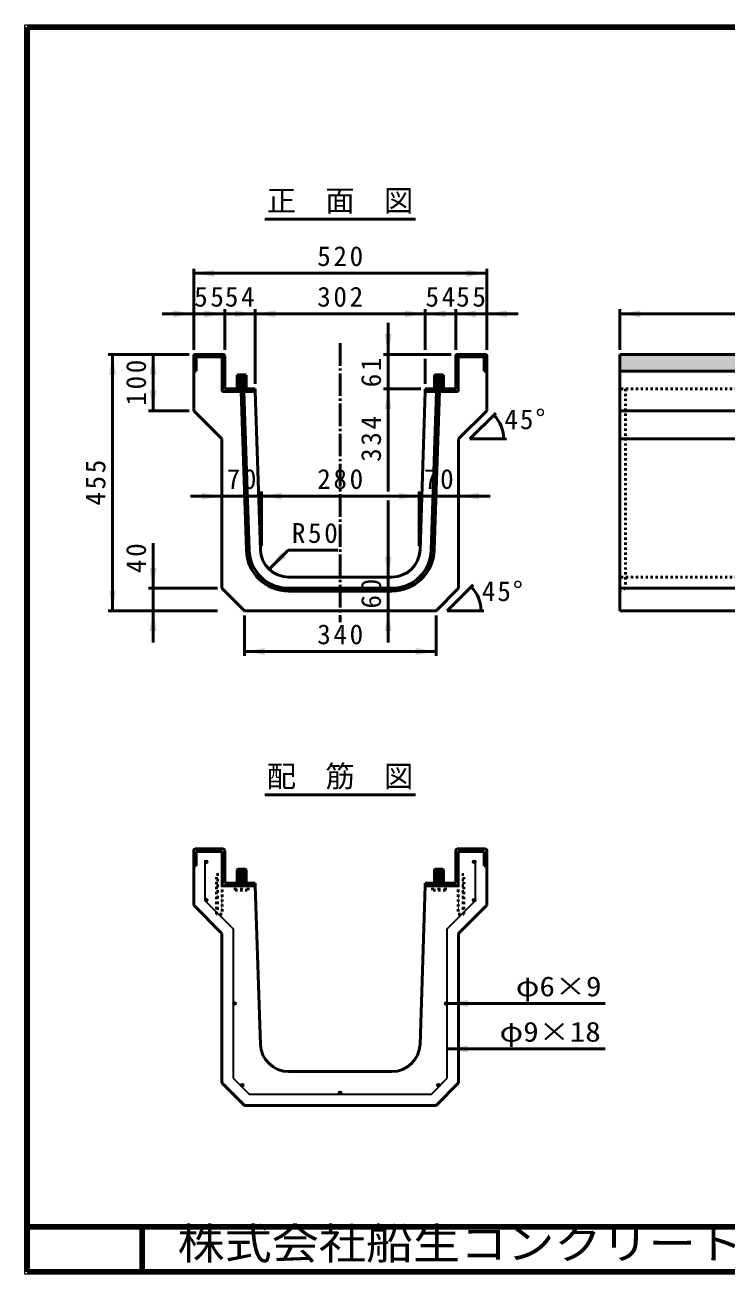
# Model space of a CAD drawing. Units: millimetres, scale not verified. Extents: x 100 to 4105, y 100 to 2870.
# Drawn here: x 100 to 1655, y 100 to 2870 of the extents above; entities that cross this region are included whole.
import ezdxf
from ezdxf.enums import TextEntityAlignment as Align

# ---------------------------------------------------------------- set-up
doc = ezdxf.new("R2010")
doc.units = ezdxf.units.MM
doc.header["$LTSCALE"] = 5
doc.linetypes.add('USER1', pattern=[2.2, 1, -1.2])
doc.linetypes.add('USER2', pattern=[13.4, 10, -1.2, 1, -1.2])
doc.layers.add('V-nasSTD', color=7, linetype='Continuous', lineweight=50)
doc.styles.add('ＭＳ ゴシック', font='')
doc.styles.get('ＭＳ ゴシック').set_extended_font_data('MS Gothic')

msp = doc.modelspace()

# ---------------------------------------------------------------- hatches: boundary and pattern name
at = {"layer": 'V-nasSTD'}
for points in [[(519.322, 2326.908), (474.322, 2319.408), (519.322, 2311.908)], [(1079.322, 2311.908), (1124.322, 2319.408), (1079.322, 2326.908)], [(429.322, 2221.908), (474.322, 2229.408), (429.322, 2236.908)], [(498.072, 2221.908), (543.072, 2229.408), (498.072, 2236.908)], [(565.572, 2221.908), (610.572, 2229.408), (565.572, 2236.908)], [(655.572, 2236.908), (610.572, 2229.408), (655.572, 2221.908)], [(943.072, 2221.908), (988.072, 2229.408), (943.072, 2236.908)], [(1033.072, 2236.908), (988.072, 2229.408), (1033.072, 2221.908)], [(1100.572, 2236.908), (1055.572, 2229.408), (1100.572, 2221.908)], [(1169.322, 2236.908), (1124.322, 2229.408), (1169.322, 2221.908)], [(1464.869, 2236.908), (1419.869, 2229.408), (1464.869, 2221.908)], [(898.072, 2184.408), (905.572, 2139.408), (913.072, 2184.408)], [(301.822, 2094.408), (294.322, 2139.408), (286.822, 2094.408)], [(391.822, 2094.408), (384.322, 2139.408), (376.822, 2094.408)], [(610.572, 2063.158), (610.572, 2057.533), (537.447, 2057.533), (537.447, 2133.47, 0.41421), (537.135, 2133.783), (480.26, 2133.783, 0.41421), (479.947, 2133.47), (479.947, 2101.908), (474.322, 2101.908), (474.322, 2136.283, -0.41421), (477.447, 2139.408), (539.947, 2139.408, -0.41421), (543.072, 2136.283), (543.072, 2063.158)], [(1061.197, 2057.533), (988.072, 2057.533), (988.072, 2063.158), (1055.572, 2063.158), (1055.572, 2136.283, -0.41421), (1058.697, 2139.408), (1121.197, 2139.408, -0.41421), (1124.322, 2136.283), (1124.322, 2101.908), (1118.697, 2101.908), (1118.697, 2133.47, 0.41421), (1118.385, 2133.783), (1061.51, 2133.783, 0.41421), (1061.197, 2133.47)], [(1419.869, 2139.408), (1419.869, 2101.908), (2669.869, 2101.908), (2669.869, 2139.408)], [(376.822, 2059.408), (384.322, 2014.408), (391.822, 2059.408)], [(913.072, 2018.158), (905.572, 2063.158), (898.072, 2018.158)], [(491.822, 1817.631), (536.822, 1825.131), (491.822, 1832.631)], [(669.322, 1832.631), (624.322, 1825.131), (669.322, 1817.631)], [(929.322, 1817.631), (974.322, 1825.131), (929.322, 1832.631)], [(1106.822, 1817.631), (1061.822, 1825.131), (1106.822, 1832.631)], [(668.131, 1700.073), (641.614, 1662.95), (678.737, 1689.466)], [(898.072, 1690.658), (905.572, 1645.658), (913.072, 1690.658)], [(376.822, 1665.658), (384.322, 1620.658), (391.822, 1665.658)], [(286.822, 1615.658), (294.322, 1570.658), (301.822, 1615.658)], [(391.822, 1525.658), (384.322, 1570.658), (376.822, 1525.658)], [(913.072, 1525.658), (905.572, 1570.658), (898.072, 1525.658)], [(631.822, 1488.158), (586.822, 1480.658), (631.822, 1473.158)], [(966.822, 1473.158), (1011.822, 1480.658), (966.822, 1488.158)], [(499.322, 1014.033, 1), (505.322, 1014.033, 1)], [(1099.322, 1014.033, 1), (1093.322, 1014.033, 1)], [(499.322, 929.276, 0.09846), (499.551, 928.128, 0.10221), (500.232, 927.124, 0.81763), (505.086, 930.444, 0.81763)], [(1098.475, 927.185, 0.09484), (1099.094, 928.128, 0.09846), (1099.322, 929.276, 0.82374), (1093.543, 930.403, 0.82374)], [(561.822, 699.908, 1), (567.822, 699.908, 1)], [(1036.822, 699.908, 1), (1030.822, 699.908, 1)], [(1081.822, 707.408), (1036.822, 699.908), (1081.822, 692.408)], [(1081.822, 606.771), (1036.822, 599.271), (1081.822, 591.771)], [(579.5, 516.606, 1), (583.743, 520.848, 1)], [(799.322, 504.928, 1), (799.322, 498.928, 1)], [(1019.145, 516.606, 0.41421), (1019.145, 520.848, 0.41421), (1014.902, 520.848, 1)]]:
    msp.add_hatch(color=256, dxfattribs=at).paths.add_polyline_path(points)

# ---------------------------------------------------------------- linework, layer by layer
at = {"layer": 'V-nasSTD', "lineweight": 100}
for p, q in [((105, 2865), (105, 105)), ((4100, 2865), (105, 2865)), ((105, 205), (4100, 205)), ((360, 205), (360, 105)), ((105, 105), (4100, 105))]:
    msp.add_line(p, q, dxfattribs=at)
at = {"layer": 'V-nasSTD'}
for p, q in [((632.322, 2439.408), (966.322, 2439.408)), ((474.322, 2329.408), (474.322, 2149.408)), ((1124.322, 2329.408), (1124.322, 2149.408)), ((1124.322, 2319.408), (474.322, 2319.408)), ((474.322, 2229.408), (404.322, 2229.408)), ((543.072, 2229.408), (474.322, 2229.408)), ((543.072, 2239.408), (543.072, 2149.408)), ((610.572, 2229.408), (543.072, 2229.408)), ((610.572, 2239.408), (610.572, 2074.408)), ((988.072, 2229.408), (610.572, 2229.408)), ((988.072, 2239.408), (988.072, 2149.408)), ((988.072, 2229.408), (1055.572, 2229.408)), ((1055.572, 2239.408), (1055.572, 2149.408)), ((1055.572, 2229.408), (1124.322, 2229.408)), ((1124.322, 2229.408), (1194.322, 2229.408)), ((1419.869, 2239.408), (1419.869, 2149.408)), ((3919.869, 2229.408), (1419.869, 2229.408)), ((905.572, 2139.408), (905.572, 2209.408)), ((464.322, 2139.408), (284.322, 2139.408)), ((294.322, 2139.408), (294.322, 1570.658)), ((384.322, 2139.408), (384.322, 2014.408)), ((474.322, 2101.908), (474.322, 2136.283)), ((474.322, 2136.283), (474.322, 2101.908)), ((539.947, 2139.408), (477.447, 2139.408)), ((477.447, 2139.408), (539.947, 2139.408)), ((479.947, 2133.47), (479.947, 2101.908)), ((479.947, 2133.47), (479.947, 2101.908)), ((537.135, 2133.783), (480.26, 2133.783)), ((537.135, 2133.783), (480.26, 2133.783)), ((537.447, 2133.47), (537.447, 2057.533)), ((537.447, 2057.533), (537.447, 2133.47)), ((543.072, 2136.283), (543.072, 2063.158)), ((543.072, 2136.283), (543.072, 2063.158)), ((895.572, 2139.408), (1045.572, 2139.408)), ((905.572, 2139.408), (905.572, 2063.158)), ((1055.572, 2136.283), (1055.572, 2063.158)), ((1055.572, 2063.158), (1055.572, 2136.283)), ((1058.697, 2139.408), (1121.197, 2139.408)), ((1058.697, 2139.408), (1121.197, 2139.408)), ((1061.197, 2133.47), (1061.197, 2057.533)), ((1061.197, 2133.47), (1061.197, 2057.533)), ((1061.51, 2133.783), (1118.385, 2133.783)), ((1118.385, 2133.783), (1061.51, 2133.783)), ((1118.697, 2133.47), (1118.697, 2101.908)), ((1118.697, 2101.908), (1118.697, 2133.47)), ((1124.322, 2136.283), (1124.322, 2101.908)), ((1124.322, 2136.283), (1124.322, 2101.908)), ((3919.869, 2139.408), (1419.869, 2139.408)), ((1419.869, 2139.408), (1419.869, 2101.908)), ((2669.869, 2139.408), (1419.869, 2139.408)), ((988.072, 2129.408), (988.072, 2074.408)), ((474.322, 2101.908), (474.322, 2014.408)), ((479.947, 2101.908), (474.322, 2101.908)), ((479.947, 2101.908), (474.322, 2101.908)), ((571.822, 2094.408), (570.572, 2093.158)), ((570.572, 2069.408), (570.572, 2093.158)), ((590.572, 2092.257), (570.572, 2091.559)), ((590.572, 2089.757), (570.572, 2089.059)), ((590.572, 2087.257), (570.572, 2086.559)), ((590.572, 2084.757), (570.572, 2084.059)), ((590.572, 2082.257), (570.572, 2081.559)), ((590.572, 2079.757), (570.572, 2079.059)), ((589.322, 2094.408), (571.822, 2094.408)), ((589.322, 2094.408), (590.572, 2093.158)), ((590.572, 2069.408), (590.572, 2093.158)), ((1009.322, 2094.408), (1008.072, 2093.158)), ((1008.072, 2069.408), (1008.072, 2093.158)), ((1008.072, 2092.257), (1028.072, 2091.559)), ((1008.072, 2089.757), (1028.072, 2089.059)), ((1008.072, 2087.257), (1028.072, 2086.559)), ((1008.072, 2084.757), (1028.072, 2084.059)), ((1008.072, 2082.257), (1028.072, 2081.559)), ((1008.072, 2079.757), (1028.072, 2079.059)), ((1009.322, 2094.408), (1026.822, 2094.408)), ((1026.822, 2094.408), (1028.072, 2093.158)), ((1028.072, 2069.408), (1028.072, 2093.158)), ((1118.697, 2101.908), (1124.322, 2101.908)), ((1124.322, 2101.908), (1118.697, 2101.908)), ((1124.322, 2014.408), (1124.322, 2101.908)), ((1419.869, 2101.908), (1419.869, 1570.658)), ((1419.869, 2101.908), (2669.869, 2101.908)), ((1419.869, 2101.908), (2669.869, 2101.908)), ((610.572, 2057.533), (537.447, 2057.533)), ((610.572, 2057.533), (537.447, 2057.533)), ((610.572, 2063.158), (543.072, 2063.158)), ((543.072, 2063.158), (610.572, 2063.158)), ((569.947, 2063.158), (570.572, 2069.408)), ((590.572, 2077.257), (570.572, 2076.559)), ((590.572, 2074.757), (570.572, 2074.059)), ((590.572, 2072.257), (570.572, 2071.559)), ((570.572, 2069.408), (590.572, 2069.408)), ((579.305, 2057.533), (591.073, 1705.03)), ((590.572, 2069.757), (580.572, 2069.408)), ((585.559, 2057.533), (597.32, 1705.239)), ((591.197, 2063.158), (590.572, 2069.408)), ((610.572, 2063.158), (610.572, 2057.533)), ((610.572, 2063.158), (610.572, 2057.533)), ((610.572, 2057.533), (622.306, 1706.073)), ((895.572, 2063.158), (978.072, 2063.158)), ((905.572, 2063.158), (905.572, 1835.131)), ((976.339, 1706.073), (988.072, 2057.533)), ((1055.572, 2063.158), (988.072, 2063.158)), ((988.072, 2063.158), (988.072, 2057.533)), ((988.072, 2057.533), (988.072, 2063.158)), ((988.072, 2063.158), (1055.572, 2063.158)), ((988.072, 2057.533), (1061.197, 2057.533)), ((1061.197, 2057.533), (988.072, 2057.533)), ((1001.325, 1705.239), (1013.086, 2057.533)), ((1007.447, 2063.158), (1008.072, 2069.408)), ((1007.572, 1705.03), (1019.34, 2057.533)), ((1008.072, 2077.257), (1028.072, 2076.559)), ((1008.072, 2074.757), (1028.072, 2074.059)), ((1008.072, 2072.257), (1028.072, 2071.559)), ((1008.072, 2069.757), (1018.072, 2069.408)), ((1028.072, 2069.408), (1008.072, 2069.408)), ((1028.697, 2063.158), (1028.072, 2069.408)), ((464.322, 2014.408), (374.322, 2014.408)), ((474.322, 2014.408), (536.822, 1951.908)), ((1124.322, 2014.408), (1061.822, 1951.908)), ((1144.275, 2009.36), (1086.822, 1951.908)), ((2669.869, 2014.408), (1419.869, 2014.408)), ((536.822, 1951.908), (536.822, 1620.658)), ((1061.822, 1620.658), (1061.822, 1951.908)), ((1086.822, 1951.908), (1168.072, 1951.908)), ((2669.869, 1951.908), (1419.869, 1951.908)), ((624.322, 1715.131), (624.322, 1835.131)), ((974.322, 1715.131), (974.322, 1835.131)), ((536.822, 1825.131), (466.822, 1825.131)), ((624.322, 1825.131), (536.822, 1825.131)), ((624.322, 1825.131), (974.322, 1825.131)), ((905.572, 1815.131), (905.572, 1645.658)), ((974.322, 1825.131), (1061.822, 1825.131)), ((1061.822, 1825.131), (1131.822, 1825.131)), ((384.322, 1720.658), (384.322, 1620.658)), ((641.614, 1662.95), (684.041, 1705.376)), ((794.041, 1705.376), (684.041, 1705.376)), ((684.771, 1645.658), (913.874, 1645.658)), ((905.572, 1645.658), (905.572, 1570.658)), ((526.822, 1620.658), (374.322, 1620.658)), ((384.322, 1620.658), (384.322, 1570.658)), ((536.822, 1620.658), (586.822, 1570.658)), ((684.771, 1620.658), (913.874, 1620.658)), ((684.771, 1614.408), (913.874, 1614.408)), ((1011.822, 1570.658), (1061.822, 1620.658)), ((1094.275, 1628.11), (1036.822, 1570.658)), ((2669.869, 1620.658), (1419.869, 1620.658)), ((526.822, 1570.658), (284.322, 1570.658)), ((384.322, 1570.658), (384.322, 1500.658)), ((586.822, 1570.658), (1011.822, 1570.658)), ((586.822, 1560.658), (586.822, 1470.658)), ((905.572, 1570.658), (905.572, 1500.658)), ((1011.822, 1560.658), (1011.822, 1470.658)), ((1036.822, 1570.658), (1118.072, 1570.658)), ((1419.869, 1570.658), (3919.869, 1570.658)), ((586.822, 1480.658), (1011.822, 1480.658)), ((632.322, 1162.678), (966.322, 1162.678)), ((474.322, 1039.553), (474.322, 1005.178)), ((539.947, 1042.678), (477.447, 1042.678)), ((479.947, 1037.053), (479.947, 1005.178)), ((537.447, 1037.053), (479.947, 1037.053)), ((537.447, 1037.053), (537.447, 960.803)), ((543.072, 1039.553), (543.072, 966.428)), ((1055.572, 1039.553), (1055.572, 966.428)), ((1058.697, 1042.678), (1121.197, 1042.678)), ((1061.197, 1037.053), (1118.697, 1037.053)), ((1061.197, 1037.053), (1061.197, 960.803)), ((1118.697, 1037.053), (1118.697, 1005.178)), ((1124.322, 1039.553), (1124.322, 1005.178)), ((474.322, 1005.178), (474.322, 917.678)), ((479.947, 1005.178), (474.322, 1005.178)), ((571.822, 997.678), (570.572, 996.428)), ((589.322, 997.678), (571.822, 997.678)), ((589.322, 997.678), (590.572, 996.428)), ((1009.322, 997.678), (1008.072, 996.428)), ((1009.322, 997.678), (1026.822, 997.678)), ((1026.822, 997.678), (1028.072, 996.428)), ((1118.697, 1005.178), (1124.322, 1005.178)), ((1124.322, 917.678), (1124.322, 1005.178)), ((569.947, 966.428), (570.572, 972.678)), ((570.572, 972.678), (570.572, 996.428)), ((590.572, 995.527), (570.572, 994.829)), ((590.572, 993.027), (570.572, 992.329)), ((590.572, 990.527), (570.572, 989.829)), ((590.572, 988.027), (570.572, 987.329)), ((590.572, 985.527), (570.572, 984.829)), ((590.572, 983.027), (570.572, 982.329)), ((590.572, 980.527), (570.572, 979.829)), ((590.572, 978.027), (570.572, 977.329)), ((590.572, 975.527), (570.572, 974.829)), ((570.572, 972.678), (590.572, 972.678)), ((590.572, 973.027), (580.572, 972.678)), ((590.572, 972.678), (590.572, 996.428)), ((591.197, 966.428), (590.572, 972.678)), ((1007.447, 966.428), (1008.072, 972.678)), ((1008.072, 972.678), (1008.072, 996.428)), ((1008.072, 995.527), (1028.072, 994.829)), ((1008.072, 993.027), (1028.072, 992.329)), ((1008.072, 990.527), (1028.072, 989.829)), ((1008.072, 988.027), (1028.072, 987.329)), ((1008.072, 985.527), (1028.072, 984.829)), ((1008.072, 983.027), (1028.072, 982.329)), ((1008.072, 980.527), (1028.072, 979.829)), ((1008.072, 978.027), (1028.072, 977.329)), ((1008.072, 975.527), (1028.072, 974.829)), ((1008.072, 973.027), (1018.072, 972.678)), ((1028.072, 972.678), (1008.072, 972.678)), ((1028.072, 972.678), (1028.072, 996.428)), ((1028.697, 966.428), (1028.072, 972.678)), ((610.572, 960.803), (537.447, 960.803)), ((610.572, 966.428), (543.072, 966.428)), ((610.572, 966.428), (610.572, 960.803)), ((610.572, 960.803), (622.306, 609.343)), ((976.339, 609.343), (988.072, 960.803)), ((1055.572, 966.428), (988.072, 966.428)), ((988.072, 966.428), (988.072, 960.803)), ((988.072, 960.803), (1061.197, 960.803)), ((474.322, 917.678), (536.822, 855.178)), ((1124.322, 917.678), (1061.822, 855.178)), ((536.822, 855.178), (536.822, 523.928)), ((1061.822, 523.928), (1061.822, 855.178)), ((1036.822, 699.908), (1386.822, 699.908)), ((1036.822, 599.271), (1386.822, 599.271)), ((684.771, 548.928), (913.874, 548.928)), ((536.822, 523.928), (586.822, 473.928)), ((1011.822, 473.928), (1061.822, 523.928)), ((586.822, 473.928), (1011.822, 473.928))]:
    msp.add_line(p, q, dxfattribs=at)
at = {"layer": 'V-nasSTD', "linetype": 'USER2'}
msp.add_line((799.322, 2164.408), (799.322, 1545.658), dxfattribs=at)
at = {"layer": 'V-nasSTD', "linetype": 'USER1'}
for p, q in [((2669.869, 2063.158), (1419.869, 2063.158)), ((1432.369, 2063.158), (1432.369, 1620.658)), ((2669.869, 1645.658), (1419.869, 1645.658)), ((1432.369, 1620.658), (1419.869, 1614.408)), ((524.947, 898.303), (524.947, 985.803)), ((524.947, 985.803), (537.447, 985.803)), ((524.947, 973.303), (537.447, 973.303)), ((537.447, 985.803), (537.447, 898.303)), ((1061.197, 985.803), (1061.197, 898.303)), ((1073.697, 985.803), (1061.197, 985.803)), ((1073.697, 973.303), (1061.197, 973.303)), ((1073.697, 898.303), (1073.697, 985.803)), ((524.947, 960.803), (537.447, 960.803)), ((524.947, 948.303), (537.447, 948.303)), ((566.197, 951.428), (566.197, 966.428)), ((566.197, 951.428), (594.947, 951.428)), ((580.572, 951.428), (580.572, 966.428)), ((594.947, 951.428), (594.947, 966.428)), ((1003.697, 951.428), (1003.697, 966.428)), ((1032.447, 951.428), (1003.697, 951.428)), ((1018.072, 951.428), (1018.072, 966.428)), ((1032.447, 951.428), (1032.447, 966.428)), ((1073.697, 960.803), (1061.197, 960.803)), ((1073.697, 948.303), (1061.197, 948.303)), ((524.947, 935.803), (537.447, 935.803)), ((524.947, 923.303), (537.447, 923.303)), ((1073.697, 935.803), (1061.197, 935.803)), ((1073.697, 923.303), (1061.197, 923.303)), ((524.947, 910.803), (537.447, 910.803)), ((537.447, 898.303), (524.947, 898.303)), ((1073.697, 910.803), (1061.197, 910.803)), ((1061.197, 898.303), (1073.697, 898.303))]:
    msp.add_line(p, q, dxfattribs=at)
at = {"layer": 'V-nasSTD', "lineweight": 35}
for p, q in [((499.322, 1018.033), (499.322, 928.033)), ((1099.322, 928.033), (1099.322, 1018.033)), ((499.322, 928.033), (561.822, 865.533)), ((1036.822, 865.533), (1099.322, 928.033)), ((561.822, 865.533), (561.822, 534.283)), ((1036.822, 534.283), (1036.822, 865.533)), ((561.822, 534.283), (597.178, 498.928)), ((1001.467, 498.928), (1036.822, 534.283)), ((597.178, 498.928), (1001.467, 498.928))]:
    msp.add_line(p, q, dxfattribs=at)
at = {"layer": 'V-nasSTD', "lineweight": 13}
msp.add_lwpolyline([(100, 100), (100, 2870), (4105, 2870), (4105, 100)], close=True, dxfattribs=at)
at = {"layer": 'V-nasSTD', "lineweight": 35}
for centre in [(502.322, 1014.033), (1096.322, 1014.033), (502.322, 929.276), (1096.322, 929.276), (564.822, 699.908), (1033.822, 699.908), (581.621, 518.727), (799.322, 501.928), (1017.023, 518.727)]:
    msp.add_circle(centre, 3, dxfattribs=at)
at = {"layer": 'V-nasSTD'}
for centre, radius, start, end in [((477.447, 2136.283), 3.125, 90, 180), ((477.447, 2136.283), 3.125, 90, 180), ((480.26, 2133.47), 0.312, 90, 180), ((480.26, 2133.47), 0.312, 90, 180), ((537.135, 2133.47), 0.312, 0, 90), ((537.135, 2133.47), 0.312, 0, 90), ((539.947, 2136.283), 3.125, 0, 90), ((539.947, 2136.283), 3.125, 0, 90), ((1058.697, 2136.283), 3.125, 90, 180), ((1058.697, 2136.283), 3.125, 90, 180), ((1061.51, 2133.47), 0.312, 90, 180), ((1061.51, 2133.47), 0.312, 90, 180), ((1118.385, 2133.47), 0.312, 0, 90), ((1118.385, 2133.47), 0.312, 0, 90), ((1121.197, 2136.283), 3.125, 0, 90), ((1121.197, 2136.283), 3.125, 0, 90), ((1086.822, 1951.908), 75, 0, 45), ((684.771, 1708.158), 93.75, 181.91205, 270), ((684.771, 1708.158), 87.5, 181.91205, 270), ((684.771, 1708.158), 62.5, 181.91205, 270), ((913.874, 1708.158), 62.5, 270, 358.08795), ((913.874, 1708.158), 87.5, 270, 358.08795), ((913.874, 1708.158), 93.75, 270, 358.08795), ((1036.822, 1570.658), 75, 0, 45), ((477.447, 1039.553), 3.125, 90, 180), ((539.947, 1039.553), 3.125, 0, 90), ((1058.697, 1039.553), 3.125, 90, 180), ((1121.197, 1039.553), 3.125, 0, 90), ((684.771, 611.428), 62.5, 181.91205, 270), ((913.874, 611.428), 62.5, 270, 358.08795)]:
    msp.add_arc(centre, radius, start, end, dxfattribs=at)

# ---------------------------------------------------------------- texts
at = {"layer": 'V-nasSTD', "style": 'ＭＳ ゴシック'}
for s, p in [('正\u3000面\u3000図', (636.318, 2504.408)), ('配\u3000筋\u3000図', (636.318, 1227.678))]:
    msp.add_text(s, height=47.65, dxfattribs=at).set_placement(p, align=Align.TOP_LEFT)
for s, height, width, p in [('φ6×9', 43.99, 1.15, (1188.822, 759.908)), ('φ9×18', 43.99, 1.15, (1152.822, 659.271)), ('株式会社船生コンクリート工業', 69.65, 1.1, (438.279, 202.55))]:
    msp.add_text(s, height=height, dxfattribs=dict(at, width=width)).set_placement(p, align=Align.TOP_LEFT)
at = {"layer": 'V-nasSTD', "char_height": 43.99, "attachment_point": 1, "style": 'ＭＳ ゴシック'}
for s, insert in [('\\T1.2;520', (748.335, 2379.408)), ('\\T1.2;55', (475.355, 2289.408)), ('\\T1.2;54', (543.48, 2289.408)), ('\\T1.2;302', (748.335, 2289.408)), ('\\T1.2;54', (988.48, 2289.408)), ('\\T1.2;55', (1056.605, 2289.408)), ('\\T1.15;45°', (1163.403, 2017.575)), ('\\T1.2;70', (547.572, 1885.131)), ('\\T1.2;280', (748.335, 1885.131)), ('\\T1.2;70', (985.072, 1885.131)), ('\\T1.2;R50', (692.041, 1765.376)), ('\\T1.15;45°', (1113.403, 1636.325)), ('\\T1.2;340', (748.335, 1540.658))]:
    msp.add_mtext(s, dxfattribs=dict(at, insert=insert))
at = {"layer": 'V-nasSTD', "char_height": 43.99, "attachment_point": 1, "rotation": 90, "style": 'ＭＳ ゴシック'}
for s, insert in [('\\T1.2;100', (324.322, 2025.921)), ('\\T1.2;61', (845.572, 2066.562)), ('\\T1.2;334', (845.572, 1901.158)), ('\\T1.2;455', (234.322, 1804.046)), ('\\T1.2;40', (324.322, 1654.658)), ('\\T1.2;60', (845.572, 1575.845))]:
    msp.add_mtext(s, dxfattribs=dict(at, insert=insert))

doc.saveas('drawing.dxf')
